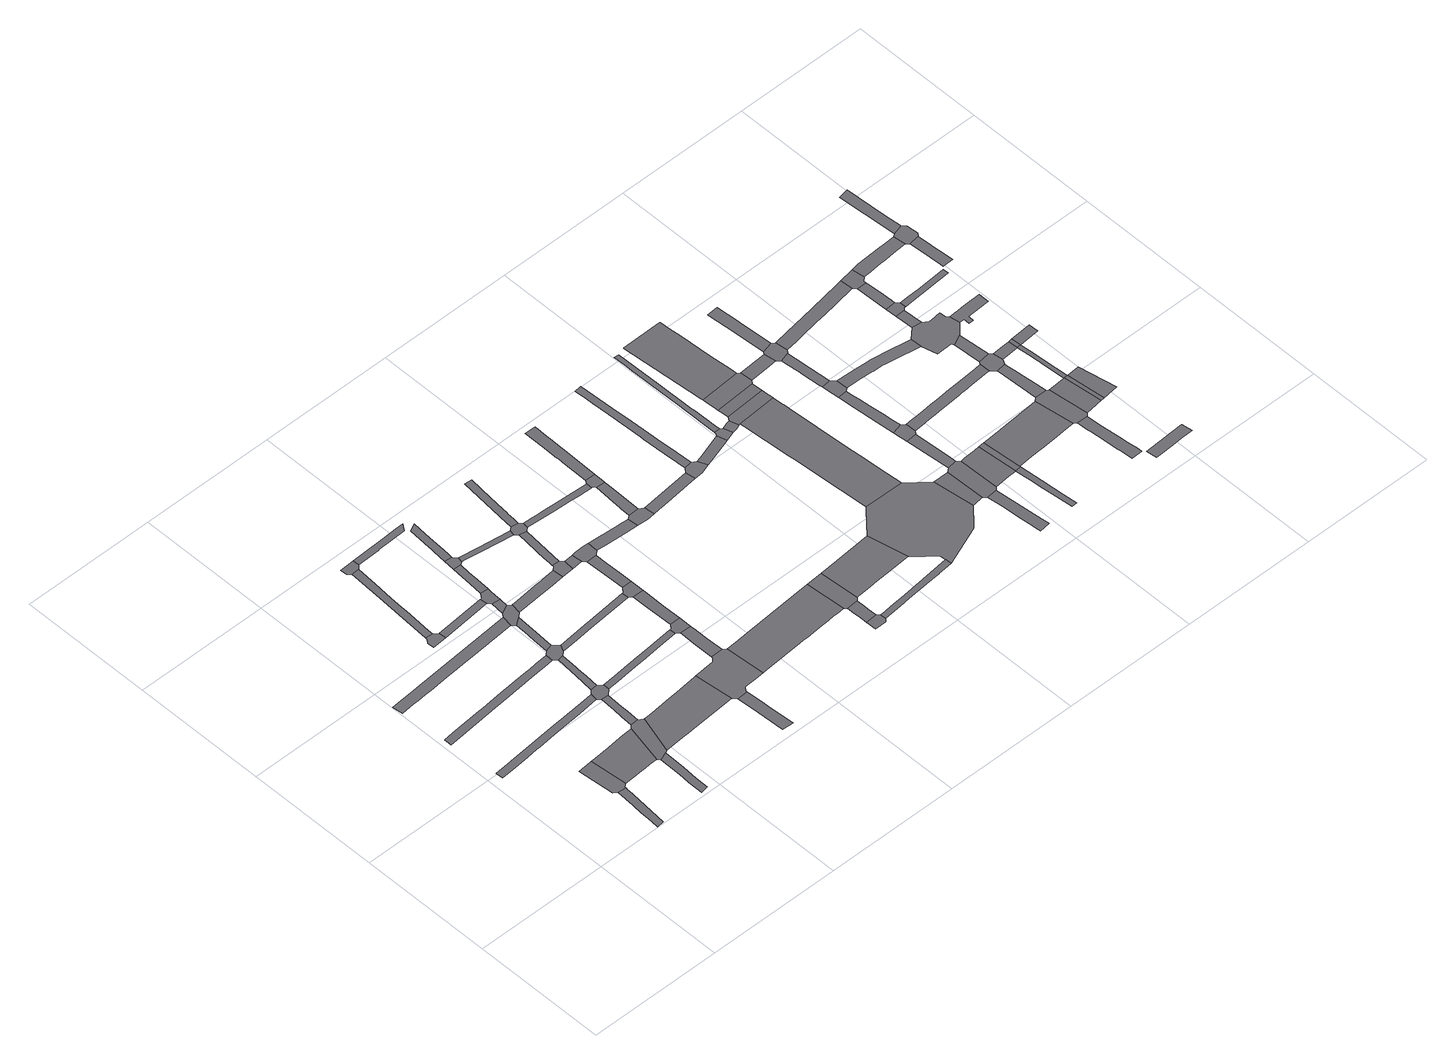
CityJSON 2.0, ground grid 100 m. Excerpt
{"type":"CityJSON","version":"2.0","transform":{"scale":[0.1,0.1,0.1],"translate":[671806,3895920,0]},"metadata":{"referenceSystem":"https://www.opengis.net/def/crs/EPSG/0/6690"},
"CityObjects":{
"road1":{"type":"Road","attributes":{"function":"9","usage":"9","RoadStructureAttribute.widthType":"3","RoadStructureAttribute.width":5.83,"RoadStructureAttribute.sectionType":"1"},"geometry":[{"type":"MultiSurface","lod":"1","boundaries":[[[0,1,2,3,4,5,6,7,8,9,10,11]]]}]},
"road2":{"type":"Road","attributes":{"function":"9","usage":"9","RoadStructureAttribute.widthType":"9","RoadStructureAttribute.width":-9999,"RoadStructureAttribute.sectionType":"9"},"geometry":[{"type":"MultiSurface","lod":"1","boundaries":[[[5,4,12,13,14,15,16,17,18]]]}]},
"road3":{"type":"Road","attributes":{"function":"9","usage":"9","RoadStructureAttribute.widthType":"3","RoadStructureAttribute.width":5.12,"RoadStructureAttribute.sectionType":"1"},"geometry":[{"type":"MultiSurface","lod":"1","boundaries":[[[19,20,21,22,23,24,25,26,27,28,29,30,31,32,33,34]]]}]},
"road4":{"type":"Road","attributes":{"function":"9","usage":"2","RoadStructureAttribute.widthType":"1","RoadStructureAttribute.width":29.65,"RoadStructureAttribute.sectionType":"1"},"geometry":[{"type":"MultiSurface","lod":"1","boundaries":[[[35,36,37,38,39,40,41,42,43,44,45,14,13]]]}]},
"road5":{"type":"Road","attributes":{"function":"9","usage":"9","RoadStructureAttribute.widthType":"3","RoadStructureAttribute.width":5.43,"RoadStructureAttribute.sectionType":"1"},"geometry":[{"type":"MultiSurface","lod":"1","boundaries":[[[46,47,48,49,50,51,52,53,54,55,56,57,58,59,60,61,62,63,64,65,66,67,68,69]]]}]},
"road6":{"type":"Road","attributes":{"function":"9","usage":"9","RoadStructureAttribute.widthType":"3","RoadStructureAttribute.width":5.89,"RoadStructureAttribute.sectionType":"1"},"geometry":[{"type":"MultiSurface","lod":"1","boundaries":[[[70,71,72,73,74,75,76,77]]]}]},
"road7":{"type":"Road","attributes":{"function":"9","usage":"9","RoadStructureAttribute.widthType":"2","RoadStructureAttribute.width":7.31,"RoadStructureAttribute.sectionType":"1"},"geometry":[{"type":"MultiSurface","lod":"1","boundaries":[[[78,79,80,81,82,83,84,85,86,87,88,89,90,91,92,93,94,95]]]}]},
"road8":{"type":"Road","attributes":{"function":"9","usage":"9","RoadStructureAttribute.widthType":"9","RoadStructureAttribute.width":-9999,"RoadStructureAttribute.sectionType":"9"},"geometry":[{"type":"MultiSurface","lod":"1","boundaries":[[[40,39,70,77,96,97,98,99]]]}]},
"road9":{"type":"Road","attributes":{"function":"9","usage":"9","RoadStructureAttribute.widthType":"9","RoadStructureAttribute.width":-9999,"RoadStructureAttribute.sectionType":"9"},"geometry":[{"type":"MultiSurface","lod":"1","boundaries":[[[100,101,102,103,104,105,106]]]}]},
"road10":{"type":"Road","attributes":{"function":"9","usage":"9","RoadStructureAttribute.widthType":"3","RoadStructureAttribute.width":5.41,"RoadStructureAttribute.sectionType":"1"},"geometry":[{"type":"MultiSurface","lod":"1","boundaries":[[[98,107,108,109,110,111,112,99]]]}]},
"road11":{"type":"Road","attributes":{"function":"9","usage":"9","RoadStructureAttribute.widthType":"9","RoadStructureAttribute.width":-9999,"RoadStructureAttribute.sectionType":"9"},"geometry":[{"type":"MultiSurface","lod":"1","boundaries":[[[33,110,109,113,114,115,116,117,34]]]}]},
"road12":{"type":"Road","attributes":{"function":"9","usage":"9","RoadStructureAttribute.widthType":"3","RoadStructureAttribute.width":5.03,"RoadStructureAttribute.sectionType":"1"},"geometry":[{"type":"MultiSurface","lod":"1","boundaries":[[[102,118,119,120,121,122,123,124,125,126,127,103]]]}]},
"road13":{"type":"Road","attributes":{"function":"9","usage":"9","RoadStructureAttribute.widthType":"3","RoadStructureAttribute.width":5.41,"RoadStructureAttribute.sectionType":"1"},"geometry":[{"type":"MultiSurface","lod":"1","boundaries":[[[128,129,130,117,116,131,132,133,134]]]}]},
"road14":{"type":"Road","attributes":{"function":"9","usage":"2","RoadStructureAttribute.widthType":"1","RoadStructureAttribute.width":29.65,"RoadStructureAttribute.sectionType":"1"},"geometry":[{"type":"MultiSurface","lod":"1","boundaries":[[[135,136,137,138,139,140,141,142,143,144,145,97,96]]]}]},
"road15":{"type":"Road","attributes":{"function":"9","usage":"9","RoadStructureAttribute.widthType":"3","RoadStructureAttribute.width":5.27,"RoadStructureAttribute.sectionType":"1"},"geometry":[{"type":"MultiSurface","lod":"1","boundaries":[[[101,100,146,147]]]}]},
"road16":{"type":"Road","attributes":{"function":"9","usage":"9","RoadStructureAttribute.widthType":"9","RoadStructureAttribute.width":-9999,"RoadStructureAttribute.sectionType":"9"},"geometry":[{"type":"MultiSurface","lod":"1","boundaries":[[[148,149,150,124,123,151,152]]]}]},
"road17":{"type":"Road","attributes":{"function":"9","usage":"9","RoadStructureAttribute.widthType":"9","RoadStructureAttribute.width":-9999,"RoadStructureAttribute.sectionType":"9"},"geometry":[{"type":"MultiSurface","lod":"1","boundaries":[[[69,68,128,134,153,154,155,156,157]]]}]},
"road18":{"type":"Road","attributes":{"function":"9","usage":"9","RoadStructureAttribute.widthType":"3","RoadStructureAttribute.width":5.41,"RoadStructureAttribute.sectionType":"1"},"geometry":[{"type":"MultiSurface","lod":"1","boundaries":[[[156,158,159,160,161,162,163,157]]]}]},
"road19":{"type":"Road","attributes":{"function":"9","usage":"9","RoadStructureAttribute.widthType":"9","RoadStructureAttribute.width":-9999,"RoadStructureAttribute.sectionType":"9"},"geometry":[{"type":"MultiSurface","lod":"1","boundaries":[[[90,89,160,159,164,165,166,167]]]}]},
"road20":{"type":"Road","attributes":{"function":"9","usage":"9","RoadStructureAttribute.widthType":"3","RoadStructureAttribute.width":5.41,"RoadStructureAttribute.sectionType":"1"},"geometry":[{"type":"MultiSurface","lod":"1","boundaries":[[[166,168,169,167]]]}]},
"road21":{"type":"Road","attributes":{"function":"9","usage":"9","RoadStructureAttribute.widthType":"9","RoadStructureAttribute.width":-9999,"RoadStructureAttribute.sectionType":"9"},"geometry":[{"type":"MultiSurface","lod":"1","boundaries":[[[146,169,168,170,171,172,173,174,147]]]}]},
"road22":{"type":"Road","attributes":{"function":"9","usage":"9","RoadStructureAttribute.widthType":"3","RoadStructureAttribute.width":4.16,"RoadStructureAttribute.sectionType":"1"},"geometry":[{"type":"MultiSurface","lod":"1","boundaries":[[[175,176,177,178,179,180,181,182,114,113,183,184,185,186,187,188]]]}]},
"road23":{"type":"Road","attributes":{"function":"9","usage":"9","RoadStructureAttribute.widthType":"2","RoadStructureAttribute.width":8.15,"RoadStructureAttribute.sectionType":"1"},"geometry":[{"type":"MultiSurface","lod":"1","boundaries":[[[189,190,191,192,193,194,195,196,197]]]}]},
"road24":{"type":"Road","attributes":{"function":"9","usage":"9","RoadStructureAttribute.widthType":"3","RoadStructureAttribute.width":4.98,"RoadStructureAttribute.sectionType":"1"},"geometry":[{"type":"MultiSurface","lod":"1","boundaries":[[[151,198,199,200,201,202,203,204,152]]]}]},
"road25":{"type":"Road","attributes":{"function":"9","usage":"9","RoadStructureAttribute.widthType":"3","RoadStructureAttribute.width":5.41,"RoadStructureAttribute.sectionType":"1"},"geometry":[{"type":"MultiSurface","lod":"1","boundaries":[[[205,173,172,206,207,208,209]]]}]},
"road26":{"type":"Road","attributes":{"function":"9","usage":"9","RoadStructureAttribute.widthType":"3","RoadStructureAttribute.width":4.3,"RoadStructureAttribute.sectionType":"1"},"geometry":[{"type":"MultiSurface","lod":"1","boundaries":[[[210,211,212,154,153,213,214,215,216]]]}]},
"road27":{"type":"Road","attributes":{"function":"9","usage":"9","RoadStructureAttribute.widthType":"9","RoadStructureAttribute.width":-9999,"RoadStructureAttribute.sectionType":"9"},"geometry":[{"type":"MultiSurface","lod":"1","boundaries":[[[208,217,218,219,220,209]]]}]},
"road28":{"type":"Road","attributes":{"function":"9","usage":"9","RoadStructureAttribute.widthType":"9","RoadStructureAttribute.width":-9999,"RoadStructureAttribute.sectionType":"9"},"geometry":[{"type":"MultiSurface","lod":"1","boundaries":[[[195,194,221,222,223,224,225,226,227,228,229,230,231,140,139]]]}]},
"road29":{"type":"Road","attributes":{"function":"9","usage":"9","RoadStructureAttribute.widthType":"2","RoadStructureAttribute.width":7.61,"RoadStructureAttribute.sectionType":"1"},"geometry":[{"type":"MultiSurface","lod":"1","boundaries":[[[232,233,234,235,165,164,236,237,238,239]]]}]},
"road30":{"type":"Road","attributes":{"function":"9","usage":"9","RoadStructureAttribute.widthType":"3","RoadStructureAttribute.width":5.41,"RoadStructureAttribute.sectionType":"1"},"geometry":[{"type":"MultiSurface","lod":"1","boundaries":[[[219,240,241,242,243,244,245,246,247,220]]]}]},
"road31":{"type":"Road","attributes":{"function":"9","usage":"9","RoadStructureAttribute.widthType":"2","RoadStructureAttribute.width":7.48,"RoadStructureAttribute.sectionType":"1"},"geometry":[{"type":"MultiSurface","lod":"1","boundaries":[[[248,249,250,251,228,227,252,253,254,255]]]}]},
"road32":{"type":"Road","attributes":{"function":"9","usage":"9","RoadStructureAttribute.widthType":"9","RoadStructureAttribute.width":-9999,"RoadStructureAttribute.sectionType":"9"},"geometry":[{"type":"MultiSurface","lod":"1","boundaries":[[[255,254,256,257,258,259,175,188]]]}]},
"road33":{"type":"Road","attributes":{"function":"9","usage":"9","RoadStructureAttribute.widthType":"4","RoadStructureAttribute.width":3.49,"RoadStructureAttribute.sectionType":"1"},"geometry":[{"type":"MultiSurface","lod":"1","boundaries":[[[260,261,218,217,262,263,264,265]]]}]},
"road34":{"type":"Road","attributes":{"function":"9","usage":"9","RoadStructureAttribute.widthType":"2","RoadStructureAttribute.width":7.48,"RoadStructureAttribute.sectionType":"1"},"geometry":[{"type":"MultiSurface","lod":"1","boundaries":[[[266,267,268,269,270,271,258,257]]]}]},
"road35":{"type":"Road","attributes":{"function":"9","usage":"9","RoadStructureAttribute.widthType":"9","RoadStructureAttribute.width":-9999,"RoadStructureAttribute.sectionType":"9"},"geometry":[{"type":"MultiSurface","lod":"1","boundaries":[[[272,273,274,239,238,275,276,277]]]}]},
"road36":{"type":"Road","attributes":{"function":"9","usage":"9","RoadStructureAttribute.widthType":"9","RoadStructureAttribute.width":-9999,"RoadStructureAttribute.sectionType":"9"},"geometry":[{"type":"MultiSurface","lod":"1","boundaries":[[[278,210,216,270,269,279,280]]]}]},
"road37":{"type":"Road","attributes":{"function":"9","usage":"9","RoadStructureAttribute.widthType":"3","RoadStructureAttribute.width":5.05,"RoadStructureAttribute.sectionType":"1"},"geometry":[{"type":"MultiSurface","lod":"1","boundaries":[[[281,282,283,284,273,272,285,286]]]}]},
"road38":{"type":"Road","attributes":{"function":"9","usage":"9","RoadStructureAttribute.widthType":"2","RoadStructureAttribute.width":7.61,"RoadStructureAttribute.sectionType":"1"},"geometry":[{"type":"MultiSurface","lod":"1","boundaries":[[[277,276,287,288]]]}]},
"road39":{"type":"Road","attributes":{"function":"9","usage":"9","RoadStructureAttribute.widthType":"2","RoadStructureAttribute.width":7.48,"RoadStructureAttribute.sectionType":"1"},"geometry":[{"type":"MultiSurface","lod":"1","boundaries":[[[279,289,290,291,292,293,294,280]]]}]},
"road40":{"type":"Road","attributes":{"function":"9","usage":"9","RoadStructureAttribute.widthType":"9","RoadStructureAttribute.width":-9999,"RoadStructureAttribute.sectionType":"9"},"geometry":[{"type":"MultiSurface","lod":"1","boundaries":[[[295,265,264,286,285,296,297,298]]]}]},
"road41":{"type":"Road","attributes":{"function":"9","usage":"9","RoadStructureAttribute.widthType":"9","RoadStructureAttribute.width":-9999,"RoadStructureAttribute.sectionType":"9"},"geometry":[{"type":"MultiSurface","lod":"1","boundaries":[[[287,292,291,299,300,301,302,288]]]}]},
"road42":{"type":"Road","attributes":{"function":"9","usage":"2","RoadStructureAttribute.widthType":"1","RoadStructureAttribute.width":29.65,"RoadStructureAttribute.sectionType":"1"},"geometry":[{"type":"MultiSurface","lod":"1","boundaries":[[[303,304,226,225,305,306,307,308,309,310,311,312,313,314,315,316,317,318]]]}]},
"road43":{"type":"Road","attributes":{"function":"9","usage":"9","RoadStructureAttribute.widthType":"3","RoadStructureAttribute.width":5.05,"RoadStructureAttribute.sectionType":"1"},"geometry":[{"type":"MultiSurface","lod":"1","boundaries":[[[319,320,295,298,321,322,323,324,325,326]]]}]},
"road44":{"type":"Road","attributes":{"function":"9","usage":"9","RoadStructureAttribute.widthType":"2","RoadStructureAttribute.width":7.61,"RoadStructureAttribute.sectionType":"1"},"geometry":[{"type":"MultiSurface","lod":"1","boundaries":[[[327,328,329,330,331,332,300,299,333,334,335,336,337,338]]]}]},
"road45":{"type":"Road","attributes":{"function":"9","usage":"9","RoadStructureAttribute.widthType":"4","RoadStructureAttribute.width":3.93,"RoadStructureAttribute.sectionType":"1"},"geometry":[{"type":"MultiSurface","lod":"1","boundaries":[[[339,340,341,342,343,344,297,296,345,346,347,348]]]}]},
"road46":{"type":"Road","attributes":{"function":"9","usage":"9","RoadStructureAttribute.widthType":"9","RoadStructureAttribute.width":-9999,"RoadStructureAttribute.sectionType":"9"},"geometry":[{"type":"MultiSurface","lod":"1","boundaries":[[[349,350,351,352,353,354]]]}]},
"road47":{"type":"Road","attributes":{"function":"9","usage":"9","RoadStructureAttribute.widthType":"2","RoadStructureAttribute.width":8.13,"RoadStructureAttribute.sectionType":"1"},"geometry":[{"type":"MultiSurface","lod":"1","boundaries":[[[355,356,351,350,357,358,359,360]]]}]},
"road48":{"type":"Road","attributes":{"function":"9","usage":"9","RoadStructureAttribute.widthType":"9","RoadStructureAttribute.width":-9999,"RoadStructureAttribute.sectionType":"9"},"geometry":[{"type":"MultiSurface","lod":"1","boundaries":[[[337,361,362,363,364,365,338]]]}]},
"road49":{"type":"Road","attributes":{"function":"9","usage":"9","RoadStructureAttribute.widthType":"9","RoadStructureAttribute.width":-9999,"RoadStructureAttribute.sectionType":"9"},"geometry":[{"type":"MultiSurface","lod":"1","boundaries":[[[366,367,368,318,317,360,359]]]}]},
"road50":{"type":"Road","attributes":{"function":"9","usage":"9","RoadStructureAttribute.widthType":"2","RoadStructureAttribute.width":6.89,"RoadStructureAttribute.sectionType":"1"},"geometry":[{"type":"MultiSurface","lod":"1","boundaries":[[[369,370,371,372,373,374,365,364,375,376,377]]]}]},
"road51":{"type":"Road","attributes":{"function":"9","usage":"9","RoadStructureAttribute.widthType":"9","RoadStructureAttribute.width":-9999,"RoadStructureAttribute.sectionType":"9"},"geometry":[{"type":"MultiSurface","lod":"1","boundaries":[[[378,369,377,379,380,381,339,348]]]}]},
"road52":{"type":"Road","attributes":{"function":"9","usage":"9","RoadStructureAttribute.widthType":"2","RoadStructureAttribute.width":6.89,"RoadStructureAttribute.sectionType":"1"},"geometry":[{"type":"MultiSurface","lod":"1","boundaries":[[[382,383,384,385,386,381,380,387,388,389,390,391,392]]]}]},
"road53":{"type":"Road","attributes":{"function":"9","usage":"9","RoadStructureAttribute.widthType":"2","RoadStructureAttribute.width":7.61,"RoadStructureAttribute.sectionType":"1"},"geometry":[{"type":"MultiSurface","lod":"1","boundaries":[[[362,393,394,395,396,397,363]]]}]},
"road54":{"type":"Road","attributes":{"function":"9","usage":"9","RoadStructureAttribute.widthType":"3","RoadStructureAttribute.width":4.44,"RoadStructureAttribute.sectionType":"1"},"geometry":[{"type":"MultiSurface","lod":"1","boundaries":[[[398,399,400,401,402,403,404,405,349,354,406,407,408,409,410,411,412,413]]]}]},
"road55":{"type":"Road","attributes":{"function":"9","usage":"2","RoadStructureAttribute.widthType":"1","RoadStructureAttribute.width":29.65,"RoadStructureAttribute.sectionType":"1"},"geometry":[{"type":"MultiSurface","lod":"1","boundaries":[[[414,368,367,415,416,417,418,419,420,421,422,423,424,425,426]]]}]},
"road56":{"type":"Road","attributes":{"function":"9","usage":"9","RoadStructureAttribute.widthType":"9","RoadStructureAttribute.width":-9999,"RoadStructureAttribute.sectionType":"9"},"geometry":[{"type":"MultiSurface","lod":"1","boundaries":[[[427,428,396,395,429,430,431]]]}]},
"road57":{"type":"Road","attributes":{"function":"9","usage":"9","RoadStructureAttribute.widthType":"3","RoadStructureAttribute.width":5.27,"RoadStructureAttribute.sectionType":"1"},"geometry":[{"type":"MultiSurface","lod":"1","boundaries":[[[432,433,434,435,436,437,438,439,440,441,428,427,442,443,444,445,446,447]]]}]},
"road58":{"type":"Road","attributes":{"function":"9","usage":"9","RoadStructureAttribute.widthType":"2","RoadStructureAttribute.width":7.61,"RoadStructureAttribute.sectionType":"1"},"geometry":[{"type":"MultiSurface","lod":"1","boundaries":[[[448,449,431,430,450,451]]]}]},
"road59":{"type":"Road","attributes":{"function":"9","usage":"9","RoadStructureAttribute.widthType":"9","RoadStructureAttribute.width":-9999,"RoadStructureAttribute.sectionType":"9"},"geometry":[{"type":"MultiSurface","lod":"1","boundaries":[[[452,453,454,455,426,425,456,457,458,413,412,459,460,461]]]}]},
"road60":{"type":"Road","attributes":{"function":"9","usage":"9","RoadStructureAttribute.widthType":"9","RoadStructureAttribute.width":-9999,"RoadStructureAttribute.sectionType":"9"},"geometry":[{"type":"MultiSurface","lod":"1","boundaries":[[[462,463,464,448,451,465,466]]]}]},
"road61":{"type":"Road","attributes":{"function":"9","usage":"9","RoadStructureAttribute.widthType":"2","RoadStructureAttribute.width":7.61,"RoadStructureAttribute.sectionType":"1"},"geometry":[{"type":"MultiSurface","lod":"1","boundaries":[[[465,467,468,469,470,466]]]}]},
"road62":{"type":"Road","attributes":{"function":"9","usage":"9","RoadStructureAttribute.widthType":"4","RoadStructureAttribute.width":3.54,"RoadStructureAttribute.sectionType":"1"},"geometry":[{"type":"MultiSurface","lod":"1","boundaries":[[[471,472,473,474,475,476,477,478,479,480,481,482,483,484,485,486,463,462]]]}]},
"road63":{"type":"Road","attributes":{"function":"3","usage":"2","RoadStructureAttribute.widthType":"1","RoadStructureAttribute.width":39.1,"RoadStructureAttribute.sectionType":"1"},"geometry":[{"type":"MultiSurface","lod":"1","boundaries":[[[487,488,489,490,491,492,454,453,493,494,495,496,497,498,499,500,501,502]]]}]},
"road64":{"type":"Road","attributes":{"function":"9","usage":"9","RoadStructureAttribute.widthType":"9","RoadStructureAttribute.width":-9999,"RoadStructureAttribute.sectionType":"9"},"geometry":[{"type":"MultiSurface","lod":"1","boundaries":[[[503,504,505,506,469,468,487,502]]]}]},
"road65":{"type":"Road","attributes":{"function":"3","usage":"2","RoadStructureAttribute.widthType":"1","RoadStructureAttribute.width":39.1,"RoadStructureAttribute.sectionType":"1"},"geometry":[{"type":"MultiSurface","lod":"1","boundaries":[[[507,508,509,506,505]]]}]},
"road66":{"type":"Road","attributes":{"function":"9","usage":"2","RoadStructureAttribute.widthType":"1","RoadStructureAttribute.width":29.65,"RoadStructureAttribute.sectionType":"1"},"geometry":[{"type":"MultiSurface","lod":"1","boundaries":[[[510,511,512,513,452,461]]]}]},
"road67":{"type":"Road","attributes":{"function":"9","usage":"9","RoadStructureAttribute.widthType":"9","RoadStructureAttribute.width":-9999,"RoadStructureAttribute.sectionType":"9"},"geometry":[{"type":"MultiSurface","lod":"1","boundaries":[[[514,515,516,517,518,519,508,507,520]]]}]},
"road68":{"type":"Road","attributes":{"function":"9","usage":"9","RoadStructureAttribute.widthType":"2","RoadStructureAttribute.width":8.19,"RoadStructureAttribute.sectionType":"1"},"geometry":[{"type":"MultiSurface","lod":"1","boundaries":[[[521,522,523,524,525,526,527,528,529,530]]]}]},
"road69":{"type":"Road","attributes":{"function":"1","usage":"2","RoadStructureAttribute.widthType":"1","RoadStructureAttribute.width":39.1,"RoadStructureAttribute.sectionType":"7"},"geometry":[{"type":"MultiSurface","lod":"1","boundaries":[[[531,532,533,517,516,534,535,536,537,538,539,540,541]]]}]},
"road70":{"type":"Road","attributes":{"function":"9","usage":"9","RoadStructureAttribute.widthType":"9","RoadStructureAttribute.width":-9999,"RoadStructureAttribute.sectionType":"9"},"geometry":[{"type":"MultiSurface","lod":"1","boundaries":[[[542,543,512,511,523,522,544,545,546]]]}]},
"road71":{"type":"Road","attributes":{"function":"9","usage":"9","RoadStructureAttribute.widthType":"2","RoadStructureAttribute.width":7.7,"RoadStructureAttribute.sectionType":"1"},"geometry":[{"type":"MultiSurface","lod":"1","boundaries":[[[547,548,549,550,551,542,546]]]}]},
"road72":{"type":"Road","attributes":{"function":"9","usage":"9","RoadStructureAttribute.widthType":"9","RoadStructureAttribute.width":-9999,"RoadStructureAttribute.sectionType":"9"},"geometry":[{"type":"MultiSurface","lod":"1","boundaries":[[[552,553,554,555,550,549,556]]]}]},
"road73":{"type":"Road","attributes":{"function":"9","usage":"2","RoadStructureAttribute.widthType":"1","RoadStructureAttribute.width":29.65,"RoadStructureAttribute.sectionType":"1"},"geometry":[{"type":"MultiSurface","lod":"1","boundaries":[[[557,558,559,545,544,560,561,562,563]]]}]},
"road74":{"type":"Road","attributes":{"function":"9","usage":"9","RoadStructureAttribute.widthType":"3","RoadStructureAttribute.width":4.06,"RoadStructureAttribute.sectionType":"1"},"geometry":[{"type":"MultiSurface","lod":"1","boundaries":[[[564,565,566,567,568,569,570,571,563,572]]]}]},
"road75":{"type":"Road","attributes":{"function":"9","usage":"9","RoadStructureAttribute.widthType":"2","RoadStructureAttribute.width":6.24,"RoadStructureAttribute.sectionType":"1"},"geometry":[{"type":"MultiSurface","lod":"1","boundaries":[[[573,574,575,514,520]]]}]},
"road76":{"type":"Road","attributes":{"function":"9","usage":"9","RoadStructureAttribute.widthType":"2","RoadStructureAttribute.width":7.7,"RoadStructureAttribute.sectionType":"1"},"geometry":[{"type":"MultiSurface","lod":"1","boundaries":[[[576,577,554,553,578,579,580,581,582,583,584,585,586]]]}]},
"road77":{"type":"Road","attributes":{"function":"9","usage":"9","RoadStructureAttribute.widthType":"9","RoadStructureAttribute.width":-9999,"RoadStructureAttribute.sectionType":"9"},"geometry":[{"type":"MultiSurface","lod":"1","boundaries":[[[587,588,589,557,563,571,590]]]}]},
"road78":{"type":"Road","attributes":{"function":"9","usage":"9","RoadStructureAttribute.widthType":"9","RoadStructureAttribute.width":-9999,"RoadStructureAttribute.sectionType":"9"},"geometry":[{"type":"MultiSurface","lod":"1","boundaries":[[[591,592,593,594,586,585,595]]]}]},
"road79":{"type":"Road","attributes":{"function":"9","usage":"9","RoadStructureAttribute.widthType":"2","RoadStructureAttribute.width":7.7,"RoadStructureAttribute.sectionType":"1"},"geometry":[{"type":"MultiSurface","lod":"1","boundaries":[[[592,596,597,598,599,600,601,602,603,604,605,606,607,593]]]}]},
"road80":{"type":"Road","attributes":{"function":"9","usage":"9","RoadStructureAttribute.widthType":"9","RoadStructureAttribute.width":-9999,"RoadStructureAttribute.sectionType":"9"},"geometry":[{"type":"MultiSurface","lod":"1","boundaries":[[[575,574,601,600,608,609,610,611]]]}]},
"road81":{"type":"Road","attributes":{"function":"9","usage":"9","RoadStructureAttribute.widthType":"2","RoadStructureAttribute.width":7.7,"RoadStructureAttribute.sectionType":"1"},"geometry":[{"type":"MultiSurface","lod":"1","boundaries":[[[610,612,613,614,615,616,617,618,611]]]}]},
"road82":{"type":"Road","attributes":{"function":"9","usage":"2","RoadStructureAttribute.widthType":"1","RoadStructureAttribute.width":29.65,"RoadStructureAttribute.sectionType":"1"},"geometry":[{"type":"MultiSurface","lod":"1","boundaries":[[[619,620,621,622,588,587,623,624,625,626,627,628,629]]]}]},
"road83":{"type":"Road","attributes":{"function":"9","usage":"9","RoadStructureAttribute.widthType":"2","RoadStructureAttribute.width":7.08,"RoadStructureAttribute.sectionType":"1"},"geometry":[{"type":"MultiSurface","lod":"1","boundaries":[[[630,631,632,633,634,635,636,637,638,639,640,641,642,643,644,645,646,647,648,649,650,651,652,653,654,655,656,657,552,556]]]}]},
"road84":{"type":"Road","attributes":{"function":"9","usage":"9","RoadStructureAttribute.widthType":"2","RoadStructureAttribute.width":7.68,"RoadStructureAttribute.sectionType":"1"},"geometry":[{"type":"MultiSurface","lod":"1","boundaries":[[[658,659,660,661,662,663,664,665,666,667,668,669,670,671,672,673,591,595]]]}]},
"road85":{"type":"Road","attributes":{"function":"9","usage":"9","RoadStructureAttribute.widthType":"2","RoadStructureAttribute.width":8.84,"RoadStructureAttribute.sectionType":"1"},"geometry":[{"type":"MultiSurface","lod":"1","boundaries":[[[608,674,675,676,677,678,679,680,681,682,683,684,685,686,687,609]]]}]},
"road86":{"type":"Road","attributes":{"function":"9","usage":"9","RoadStructureAttribute.widthType":"2","RoadStructureAttribute.width":6.83,"RoadStructureAttribute.sectionType":"1"},"geometry":[{"type":"MultiSurface","lod":"1","boundaries":[[[688,689,690,691,692,693,694,695,696,697,698,699,700,701,702,703,704,705]]]}]},
"road87":{"type":"Road","attributes":{"function":"9","usage":"9","RoadStructureAttribute.widthType":"9","RoadStructureAttribute.width":-9999,"RoadStructureAttribute.sectionType":"9"},"geometry":[{"type":"MultiSurface","lod":"1","boundaries":[[[706,707,708,619,629,688,705,709]]]}]},
"road88":{"type":"Road","attributes":{"function":"9","usage":"9","RoadStructureAttribute.widthType":"2","RoadStructureAttribute.width":6.27,"RoadStructureAttribute.sectionType":"1"},"geometry":[{"type":"MultiSurface","lod":"1","boundaries":[[[710,711,712,713,714,715,716,708,707]]]}]},
"road89":{"type":"Road","attributes":{"function":"9","usage":"9","RoadStructureAttribute.widthType":"2","RoadStructureAttribute.width":7.52,"RoadStructureAttribute.sectionType":"1"},"geometry":[{"type":"MultiSurface","lod":"1","boundaries":[[[717,718,719,720,721,722,723,724,725,726,727]]]}]},
"road90":{"type":"Road","attributes":{"function":"9","usage":"9","RoadStructureAttribute.widthType":"9","RoadStructureAttribute.width":-9999,"RoadStructureAttribute.sectionType":"9"},"geometry":[{"type":"MultiSurface","lod":"1","boundaries":[[[714,728,729,730,731,646,645,715]]]}]},
"road91":{"type":"Road","attributes":{"function":"9","usage":"2","RoadStructureAttribute.widthType":"1","RoadStructureAttribute.width":29.65,"RoadStructureAttribute.sectionType":"1"},"geometry":[{"type":"MultiSurface","lod":"1","boundaries":[[[732,733,734,735,736,706,709]]]}]},
"road92":{"type":"Road","attributes":{"function":"9","usage":"9","RoadStructureAttribute.widthType":"2","RoadStructureAttribute.width":7.67,"RoadStructureAttribute.sectionType":"1"},"geometry":[{"type":"MultiSurface","lod":"1","boundaries":[[[731,730,737,738]]]}]},
"road93":{"type":"Road","attributes":{"function":"9","usage":"9","RoadStructureAttribute.widthType":"9","RoadStructureAttribute.width":-9999,"RoadStructureAttribute.sectionType":"9"},"geometry":[{"type":"MultiSurface","lod":"1","boundaries":[[[739,740,741,742,743,744,745,746,667,666,747,748,738,737,749]]]}]},
"road94":{"type":"Road","attributes":{"function":"9","usage":"9","RoadStructureAttribute.widthType":"2","RoadStructureAttribute.width":6.28,"RoadStructureAttribute.sectionType":"1"},"geometry":[{"type":"MultiSurface","lod":"1","boundaries":[[[750,751,746,745,752,753]]]}]},
"road95":{"type":"Road","attributes":{"function":"9","usage":"9","RoadStructureAttribute.widthType":"9","RoadStructureAttribute.width":-9999,"RoadStructureAttribute.sectionType":"9"},"geometry":[{"type":"MultiSurface","lod":"1","boundaries":[[[734,733,754,755]]]}]},
"road96":{"type":"Road","attributes":{"function":"9","usage":"9","RoadStructureAttribute.widthType":"9","RoadStructureAttribute.width":-9999,"RoadStructureAttribute.sectionType":"9"},"geometry":[{"type":"MultiSurface","lod":"1","boundaries":[[[756,757,758,753,752,759,760]]]}]},
"road97":{"type":"Road","attributes":{"function":"9","usage":"9","RoadStructureAttribute.widthType":"2","RoadStructureAttribute.width":7.08,"RoadStructureAttribute.sectionType":"1"},"geometry":[{"type":"MultiSurface","lod":"1","boundaries":[[[761,762,729,728,763,764,765]]]}]},
"road98":{"type":"Road","attributes":{"function":"9","usage":"9","RoadStructureAttribute.widthType":"2","RoadStructureAttribute.width":6.28,"RoadStructureAttribute.sectionType":"1"},"geometry":[{"type":"MultiSurface","lod":"1","boundaries":[[[758,757,766,767,768,769]]]}]},
"road99":{"type":"Road","attributes":{"function":"9","usage":"9","RoadStructureAttribute.widthType":"4","RoadStructureAttribute.width":2.87,"RoadStructureAttribute.sectionType":"1"},"geometry":[{"type":"MultiSurface","lod":"1","boundaries":[[[770,771,772,773,774,775,776,734,755,777,778,779,780,781,782,764,783]]]}]},
"road100":{"type":"Road","attributes":{"function":"9","usage":"2","RoadStructureAttribute.widthType":"1","RoadStructureAttribute.width":29.65,"RoadStructureAttribute.sectionType":"1"},"geometry":[{"type":"MultiSurface","lod":"1","boundaries":[[[784,755,754,785,786]]]}]},
"road101":{"type":"Road","attributes":{"function":"9","usage":"9","RoadStructureAttribute.widthType":"9","RoadStructureAttribute.width":-9999,"RoadStructureAttribute.sectionType":"9"},"geometry":[{"type":"MultiSurface","lod":"1","boundaries":[[[682,681,769,768,787,788,789]]]}]},
"road102":{"type":"Road","attributes":{"function":"9","usage":"9","RoadStructureAttribute.widthType":"9","RoadStructureAttribute.width":-9999,"RoadStructureAttribute.sectionType":"9"},"geometry":[{"type":"MultiSurface","lod":"1","boundaries":[[[764,782,790,765]]]}]},
"road103":{"type":"Road","attributes":{"function":"9","usage":"9","RoadStructureAttribute.widthType":"2","RoadStructureAttribute.width":7.08,"RoadStructureAttribute.sectionType":"1"},"geometry":[{"type":"MultiSurface","lod":"1","boundaries":[[[791,790,782,792,793,794]]]}]},
"road104":{"type":"Road","attributes":{"function":"9","usage":"9","RoadStructureAttribute.widthType":"9","RoadStructureAttribute.width":-9999,"RoadStructureAttribute.sectionType":"9"},"geometry":[{"type":"MultiSurface","lod":"1","boundaries":[[[795,796,797,798,799,739,749,800,801,802,803,804]]]}]},
"road105":{"type":"Road","attributes":{"function":"9","usage":"9","RoadStructureAttribute.widthType":"4","RoadStructureAttribute.width":3.79,"RoadStructureAttribute.sectionType":"1"},"geometry":[{"type":"MultiSurface","lod":"1","boundaries":[[[805,806,807,808,809,810,811,812,813,756,760]]]}]},
"road106":{"type":"Road","attributes":{"function":"9","usage":"9","RoadStructureAttribute.widthType":"2","RoadStructureAttribute.width":8.84,"RoadStructureAttribute.sectionType":"1"},"geometry":[{"type":"MultiSurface","lod":"1","boundaries":[[[814,815,816,817,818,819,820,821,822,823,824,825,789,788]]]}]},
"road107":{"type":"Road","attributes":{"function":"9","usage":"9","RoadStructureAttribute.widthType":"2","RoadStructureAttribute.width":7.62,"RoadStructureAttribute.sectionType":"1"},"geometry":[{"type":"MultiSurface","lod":"1","boundaries":[[[826,827,828,829,830,831,832,833,834,835,836,837]]]}]},
"road108":{"type":"Road","attributes":{"function":"9","usage":"9","RoadStructureAttribute.widthType":"9","RoadStructureAttribute.width":-9999,"RoadStructureAttribute.sectionType":"9"},"geometry":[{"type":"MultiSurface","lod":"1","boundaries":[[[836,838,839,840,841,821,820,837]]]}]},
"road109":{"type":"Road","attributes":{"function":"9","usage":"9","RoadStructureAttribute.widthType":"2","RoadStructureAttribute.width":7.62,"RoadStructureAttribute.sectionType":"1"},"geometry":[{"type":"MultiSurface","lod":"1","boundaries":[[[842,843,844,841,840,845,846,847]]]}]}
},
"vertices":[
[551,188,0],[556,247,0],[562,311,0],[566,360,0],[567,374,0],[507,380,0],[498,238,0],[492,160,0],[488,95,0],[485,57,0],[482,4,0],[535,14,0],
[569,386,0],[592,404,0],[568,682,0],[534,679,0],[488,675,0],[459,672,0],[482,400,0],
[891,1083,0],[709,1067,0],[613,1058,0],[245,1024,0],[187,1019,0],[81,1009,0],[84,954,0],[172,962,0],[312,976,0],[398,984,0],[428,987,0],[598,1003,0],[699,1013,0],[799,1022,0],[949,1036,0],[957,1089,0],
[687,409,0],[716,411,0],[770,414,0],[808,416,0],[868,419,0],[934,713,0],[882,709,0],[829,704,0],[727,695,0],[627,687,0],[584,683,0],
[887,1507,0],[835,1502,0],[817,1500,0],[776,1497,0],[566,1478,0],[441,1466,0],[426,1465,0],[367,1460,0],[151,1440,0],[90,1435,0],[47,1431,0],[47,1372,0],[185,1385,0],[220,1388,0],[394,1405,0],[455,1410,0],[477,1413,0],[561,1420,0],[677,1431,0],[793,1442,0],[842,1447,0],[913,1453,0],[981,1460,0],[985,1516,0],
[886,399,0],[881,231,0],[878,146,0],[874,28,0],[931,39,0],[935,143,0],[940,257,0],[947,421,0],
[114,1776,0],[161,1780,0],[222,1785,0],[275,1789,0],[417,1800,0],[515,1808,0],[613,1816,0],[678,1821,0],[735,1826,0],[794,1830,0],[805,1831,0],[1001,1847,0],[1015,1927,0],[254,1866,0],[169,1859,0],[84,1852,0],[5,1845,0],[15,1768,0],
[965,433,0],[1048,716,0],[1014,739,0],[957,737,0],
[643,2045,0],[639,2098,0],[608,2123,0],[555,2127,0],[554,2114,0],[531,2088,0],[535,2036,0],
[1019,836,0],[1021,891,0],[1027,1013,0],[974,1013,0],[967,898,0],[962,825,0],
[1064,1048,0],[1067,1093,0],[1066,1093,0],[1033,1121,0],[984,1117,0],
[610,2165,0],[625,2376,0],[628,2421,0],[634,2519,0],[644,2668,0],[655,2827,0],[599,2824,0],[588,2658,0],[585,2599,0],[571,2378,0],
[1013,1436,0],[1001,1310,0],[997,1266,0],[1040,1222,0],[1045,1301,0],[1047,1323,0],[1055,1444,0],
[1111,443,0],[1164,446,0],[1219,450,0],[1261,453,0],[1552,473,0],[1525,761,0],[1514,760,0],[1351,744,0],[1251,735,0],[1184,729,0],[1095,720,0],
[1023,2080,0],[1019,2133,0],
[623,2899,0],[571,2897,0],[573,2847,0],[682,2852,0],[680,2901,0],
[1081,1469,0],[1105,1515,0],[1079,1539,0],[1064,1554,0],[1013,1541,0],
[1076,1733,0],[1084,1861,0],[1028,1822,0],[1022,1716,0],[1021,1699,0],[1019,1656,0],
[1115,1892,0],[1126,1965,0],[1101,1985,0],[1037,1955,0],
[1106,2051,0],[1044,2055,0],
[1109,2100,0],[1112,2139,0],[1114,2163,0],[1055,2167,0],[1030,2134,0],
[1675,1151,0],[1587,1142,0],[1562,1140,0],[1500,1134,0],[1421,1127,0],[1378,1123,0],[1227,1108,0],[1166,1103,0],[1082,1049,0],[1157,1057,0],[1308,1071,0],[1410,1081,0],[1543,1094,0],[1680,1107,0],
[1682,68,0],[1675,180,0],[1669,277,0],[1667,307,0],[1660,424,0],[1658,449,0],[1580,444,0],[1589,279,0],[1599,73,0],
[854,2859,0],[862,2860,0],[1080,2868,0],[1113,2918,0],[1054,2916,0],[957,2912,0],[771,2905,0],
[1059,2226,0],[1121,2269,0],[1126,2346,0],[1132,2423,0],[1075,2427,0],
[1678,1571,0],[1382,1542,0],[1359,1540,0],[1211,1480,0],[1313,1490,0],[1446,1502,0],[1683,1523,0],
[1155,2440,0],[1160,2477,0],[1137,2509,0],[1082,2513,0],
[1658,460,0],[1679,486,0],[1718,489,0],[1773,493,0],[1839,498,0],[1818,793,0],[1795,810,0],[1704,810,0],[1704,801,0],[1680,776,0],[1574,766,0],
[1409,1992,0],[1394,1991,0],[1342,1986,0],[1205,1973,0],[1262,1903,0],[1425,1916,0],[1514,1923,0],[1508,2001,0],
[1140,2544,0],[1146,2627,0],[1153,2720,0],[1165,2868,0],[1109,2841,0],[1094,2664,0],[1093,2641,0],[1090,2614,0],
[1705,1023,0],[1705,970,0],[1705,914,0],[1704,881,0],[1790,945,0],[1790,1059,0],[1790,1086,0],[1706,1086,0],
[1789,1103,0],[1789,1181,0],[1711,1180,0],[1688,1152,0],
[1456,2436,0],[1319,2455,0],[1178,2437,0],[1309,2418,0],[1540,2384,0],[1548,2423,0],
[1789,1228,0],[1788,1326,0],[1788,1466,0],[1788,1503,0],[1707,1503,0],[1708,1383,0],
[1586,2033,0],[1533,2038,0],[1532,2024,0],[1537,1925,0],[1604,1930,0],[1611,2008,0],
[1688,1572,0],[1787,1606,0],[1715,1605,0],
[1547,2198,0],[1544,2167,0],[1537,2082,0],[1535,2067,0],[1618,2352,0],[1562,2361,0],
[1686,1936,0],[1680,2015,0],
[1786,1712,0],[1786,1821,0],[1785,1913,0],[1707,1913,0],[1710,1790,0],[1712,1731,0],
[1576,2445,0],[1641,2373,0],[1649,2414,0],[1626,2437,0],
[1815,1940,0],[1819,2018,0],[1779,2021,0],[1708,2019,0],
[2000,807,0],[1895,799,0],[1871,500,0],[1902,503,0],[1986,509,0],[2034,512,0],[2132,519,0],[2172,522,0],[2209,525,0],[2242,527,0],[2354,536,0],[2433,541,0],[2481,545,0],[2513,547,0],[2568,548,0],[2546,847,0],
[1619,2900,0],[1580,2487,0],[1631,2482,0],[1636,2538,0],[1637,2550,0],[1641,2588,0],[1653,2712,0],[1671,2895,0],
[2093,2002,0],[2037,2005,0],[1959,2010,0],[1928,2012,0],[1909,2013,0],[1869,2016,0],[1855,1938,0],[1870,1937,0],[2073,1924,0],[2098,1923,0],[2139,1920,0],[2135,1999,0],
[2157,2386,0],[1943,2398,0],[1853,2403,0],[1800,2406,0],[1752,2408,0],[1724,2410,0],[1861,2359,0],[1980,2352,0],[2055,2347,0],[2154,2341,0],
[2691,357,0],[2674,372,0],[2589,370,0],[2591,291,0],[2676,293,0],[2697,313,0],
[2586,475,0],[2587,425,0],[2673,446,0],[2672,474,0],[2672,540,0],[2584,533,0],
[2220,1915,0],[2280,1922,0],[2272,1997,0],[2239,2020,0],[2160,2016,0],
[2682,552,0],[2692,562,0],[2670,857,0],
[2180,2322,0],[2175,2246,0],[2173,2206,0],[2168,2133,0],[2166,2104,0],[2165,2086,0],[2244,2245,0],[2245,2303,0],[2246,2320,0],
[2167,2340,0],[2246,2332,0],[2248,2410,0],[2175,2413,0],
[2180,2953,0],[2178,2802,0],[2177,2671,0],[2177,2657,0],[2176,2597,0],[2251,2528,0],[2255,2705,0],[2257,2813,0],[2259,2873,0],[2260,2928,0],[2261,2951,0],
[2328,1927,0],[2378,1932,0],[2667,1962,0],[2659,2038,0],[2405,2013,0],
[3162,403,0],[2987,385,0],[2888,374,0],[2860,371,0],[2820,367,0],[2787,364,0],[2737,358,0],[2716,356,0],[2836,326,0],[2915,334,0],[3049,347,0],[3152,356,0],[3190,360,0],[3191,360,0],[3303,371,0],[3301,417,0],
[2817,868,0],[2709,563,0],[2720,564,0],[2741,565,0],[2768,567,0],[2809,570,0],[2847,573,0],[2874,575,0],[2956,581,0],[2974,582,0],[3069,588,0],[3153,594,0],[3091,891,0],
[2742,2076,0],[2683,2069,0],[2731,1969,0],[2802,1991,0],[2773,2058,0],
[2644,2999,0],[2647,2929,0],[2647,2915,0],[2650,2849,0],[2656,2718,0],[2667,2445,0],[2668,2418,0],[2673,2309,0],[2678,2188,0],[2680,2135,0],[2732,2266,0],[2729,2336,0],[2726,2396,0],[2715,2618,0],[2711,2690,0],[2695,3006,0],
[3009,2132,0],[2809,2069,0],[2908,2023,0],[3030,2060,0],
[3698,938,0],[3549,1068,0],[3257,1073,0],[3236,1050,0],[3230,524,0],[3299,462,0],[3301,420,0],[3606,490,0],[3619,504,0],[3735,630,0],
[3061,2162,0],[3021,2161,0],[3018,2148,0],[3101,2082,0],[3080,2151,0],
[3132,2091,0],[3172,2103,0],[3151,2172,0],[3125,2164,0],
[3060,2236,0],[3059,2279,0],[3059,2288,0],[3057,2374,0],[3056,2414,0],[3056,2420,0],[3051,2695,0],[3045,3037,0],[3012,3039,0],[3013,2950,0],[3014,2864,0],[3014,2852,0],[3016,2633,0],[3018,2469,0],[3018,2430,0],[3020,2198,0],
[3180,2106,0],[3183,2073,0],[3212,1702,0],[3215,1660,0],[3240,1316,0],[3242,1283,0],[3540,1195,0],[3529,1356,0],[3522,1468,0],[3510,1650,0],[3495,1869,0],[3494,1891,0],[3487,1996,0],[3484,2036,0],[3483,2051,0],[3478,2126,0],
[3476,2156,0],[3475,2171,0],[3472,2217,0],[3169,2197,0],
[3467,2300,0],[3164,2282,0],[3167,2240,0],
[3755,632,0],[3822,640,0],[3814,939,0],[3705,939,0],
[3478,2414,0],[3476,2414,0],[3459,2426,0],[3156,2408,0],[3159,2373,0],[3163,2298,0],[3484,2322,0],
[3960,261,0],[3926,626,0],[3848,619,0],[3856,532,0],[3863,455,0],[3869,376,0],[3878,280,0],[3883,218,0],[3885,193,0],[3966,203,0],
[3107,3055,0],[3134,2704,0],[3155,2423,0],[3456,2474,0],[3444,2653,0],[3428,2891,0],[3421,2987,0],[3418,3033,0],[3417,3060,0],[3416,3063,0],[3107,3058,0],
[3845,962,0],[3829,950,0],[3945,647,0],[3939,951,0],[3916,972,0],
[3912,1035,0],[3902,1184,0],[3893,1305,0],[3816,1298,0],[3820,1253,0],
[3909,1404,0],[3883,1424,0],[3807,1407,0],[3812,1350,0],[3911,1326,0],
[4100,963,0],[4061,960,0],[3974,954,0],[4061,657,0],[4109,661,0],[4120,662,0],[4123,662,0],
[4134,546,0],[4142,461,0],[4150,369,0],[4165,208,0],[4206,212,0],[4198,319,0],[4183,495,0],[4170,666,0],[4123,659,0],
[3620,2333,0],[3704,2339,0],[3691,2429,0],
[3775,1778,0],[3796,1539,0],[3876,1492,0],[3871,1536,0],[3869,1552,0],[3861,1633,0],[3857,1672,0],[3848,1760,0],[3842,1815,0],[3838,1858,0],[3769,1852,0],
[4169,673,0],[4147,967,0],[4132,966,0],[4169,670,0],
[3855,1961,0],[3825,1990,0],[3758,1984,0],[3762,1929,0],[3860,1879,0],
[3813,2154,0],[3808,2214,0],[3804,2271,0],[3804,2273,0],[3799,2334,0],[3730,2315,0],[3735,2257,0],[3741,2186,0],[3743,2160,0],[3745,2131,0],[3756,2007,0],[3756,2006,0],
[3817,2357,0],[3807,2447,0],[3785,2464,0],[3703,2447,0],
[3770,2699,0],[3768,2726,0],[3762,2815,0],[3760,2844,0],[3756,2912,0],[3671,2906,0],[3687,2673,0],
[4613,1001,0],[4586,999,0],[4347,982,0],[4247,974,0],[4224,677,0],[4277,681,0],[4370,687,0],[4478,695,0],[4533,699,0],[4611,705,0],[4650,708,0],
[3999,1334,0],[4013,1335,0],[4062,1339,0],[4076,1340,0],[4130,1344,0],[4154,1346,0],[4176,1348,0],[4296,1358,0],[4312,1360,0],[4336,1362,0],[4369,1364,0],[4428,1369,0],[4456,1372,0],[4498,1375,0],[4551,1379,0],[4588,1382,0],[4583,1457,0],[4540,1453,0],[4430,1445,0],[4360,1439,0],[4302,1435,0],[4240,1430,0],[4187,1426,0],[4186,1426,0],[4134,1422,0],[4062,1416,0],[3999,1411,0],[3964,1409,0],
[3979,1873,0],[4070,1868,0],[4072,1867,0],[4152,1863,0],[4165,1861,0],[4245,1848,0],[4294,1840,0],[4356,1829,0],[4429,1817,0],[4426,1902,0],[4359,1912,0],[4291,1923,0],[4127,1948,0],[4089,1950,0],[4008,1954,0],[3887,1960,0],
[3904,2371,0],[4000,2386,0],[4069,2396,0],[4120,2404,0],[4132,2406,0],[4281,2429,0],[4294,2431,0],[4461,2457,0],[4452,2552,0],[4407,2544,0],[4301,2527,0],[4168,2506,0],[3996,2478,0],[3932,2467,0],
[4674,691,0],[4680,608,0],[4682,587,0],[4687,529,0],[4695,431,0],[4696,412,0],[4699,371,0],[4701,347,0],[4709,247,0],[4793,250,0],[4791,278,0],[4788,310,0],[4786,336,0],[4782,371,0],[4780,400,0],[4779,415,0],[4765,569,0],[4755,691,0],
[4740,1011,0],[4725,1025,0],[4639,1024,0],[4777,714,0],
[4713,1157,0],[4708,1209,0],[4706,1232,0],[4699,1303,0],[4694,1356,0],[4622,1344,0],[4633,1140,0],
[5126,246,0],[5051,242,0],[5014,241,0],[4971,238,0],[4813,230,0],[4824,150,0],[4874,153,0],[4952,157,0],[5059,163,0],[5072,163,0],[5136,167,0],
[4713,1393,0],[4701,1466,0],[4684,1487,0],[4599,1476,0],
[4866,724,0],[4909,729,0],[4875,1022,0],[4872,1022,0],[4780,1014,0],
[4662,1719,0],[4585,1683,0],
[4726,1877,0],[4708,1896,0],[4704,1942,0],[4682,1939,0],[4661,1937,0],[4610,1931,0],[4570,1959,0],[4499,1970,0],[4456,1700,0],[4576,1704,0],[4737,1798,0],
[4495,2048,0],[4498,1977,0],[4563,2108,0],[4493,2105,0],
[4938,733,0],[4905,1024,0],
[4587,2167,0],[4564,2191,0],[4490,2188,0],[4580,2123,0],[4590,2123,0],
[4789,1473,0],[4747,1469,0],[4843,1404,0],[4846,1404,0],[4841,1476,0],
[4563,2219,0],[4559,2334,0],[4555,2435,0],[4480,2432,0],
[4853,1317,0],[4858,1243,0],[4860,1228,0],[4860,1223,0],[4861,1211,0],[4868,1119,0],[4875,1025,0],[4904,1027,0],[4897,1119,0],[4890,1219,0],[4883,1305,0],[4876,1403,0],[4876,1406,0],[4846,1401,0],
[4908,1024,0],[5057,747,0],[5002,1032,0],
[4554,2453,0],[4581,2478,0],[4566,2570,0],
[4870,1479,0],
[5029,1491,0],[4878,1407,0],[4931,1411,0],[5030,1419,0],
[4984,1887,0],[4886,1883,0],[4832,1881,0],[4800,1880,0],[4787,1879,0],[4773,1799,0],[4774,1753,0],[4809,1755,0],[4810,1798,0],[4986,1807,0],
[4666,2128,0],[4791,2136,0],[4866,2141,0],[4879,2142,0],[4975,2148,0],[4972,2189,0],[4860,2182,0],[4764,2177,0],[4668,2172,0],
[4637,2482,0],[4703,2487,0],[4752,2491,0],[4755,2491,0],[4872,2500,0],[4909,2503,0],[4951,2506,0],[4944,2597,0],[4868,2593,0],[4802,2590,0],[4703,2585,0],[4630,2581,0],
[4981,2399,0],[4982,2380,0],[4984,2348,0],[4986,2311,0],[4990,2234,0],[4991,2210,0],[5072,2214,0],[5065,2311,0],[5061,2362,0],[5059,2391,0],[5052,2495,0],[4976,2485,0],
[5072,2520,0],[5065,2609,0],[5037,2631,0],[4964,2612,0],
[4934,3063,0],[4948,2859,0],[4957,2714,0],[5029,2766,0],[5022,2883,0],[5010,3077,0]
]}
